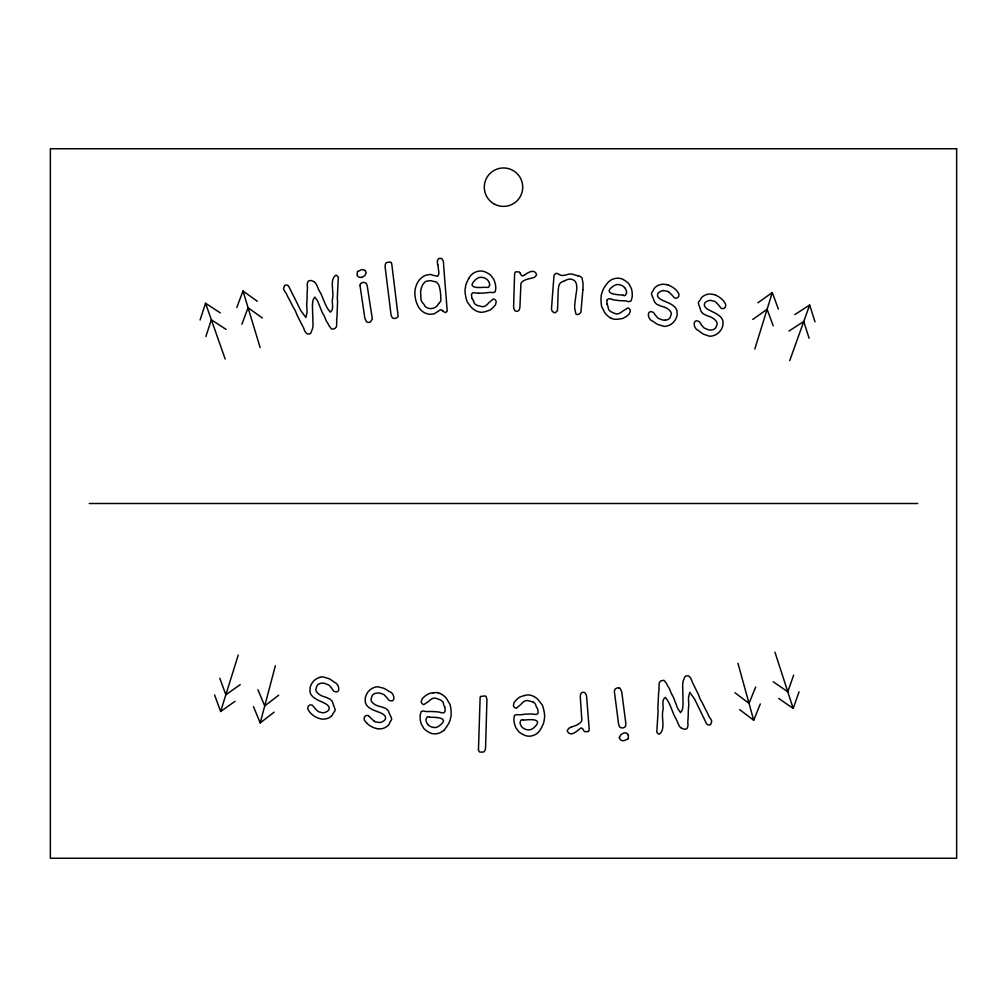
<?xml version="1.0" encoding="UTF-8"?>
<svg xmlns="http://www.w3.org/2000/svg" width="1007" height="1007" viewBox="0 0 1007 1007"><rect width="100%" height="100%" fill="white"/><g stroke="black" fill="none" stroke-linecap="round" stroke-linejoin="round"><path stroke-width="1.5" d="M582.877 289.714L580.938 311.981A4.393 4.393 0 0 1 580.674 312.472A4.934 4.934 0 0 1 579.843 313.479A6.483 6.483 0 0 1 578.66 314.36L576.784 314.511A2.152 2.152 0 0 1 575.878 313.857L574.745 308.557A33.684 33.684 0 0 1 574.909 302.981L576.08 294.019A33.495 33.495 0 0 0 576.747 288.027A20.732 20.732 0 0 0 576.558 285.019A7.98 7.98 0 0 0 575.677 282.212A6.042 6.042 0 0 0 573.763 280.135L571.523 279.254A8.912 8.912 0 0 0 570.214 279.115A7.074 7.074 0 0 0 567.671 279.493A30.751 30.751 0 0 0 564.952 280.626L564.575 280.789M607.083 300.313L607.145 299.834A8.056 8.056 0 0 1 608.14 299.041A1.737 1.737 0 0 1 609.071 298.727L609.424 298.752A10.372 10.372 0 0 1 611.803 299.343M274.168 712.138L260.234 722.9L275.364 665.765M754.797 349.026L772.281 292.571L778.386 309.086M214.579 694.943L220.634 711.483L238.244 655.066M200.078 319.999L205.554 303.258L220.294 312.887M205.881 336.502L211.357 319.773L226.097 329.402M793.667 675.168L787.776 691.771L773.275 681.777M778.675 698.417L793.176 708.412L799.054 691.822M789.715 360.682L809.653 305.045L815.015 321.812M236.796 307.487L242.989 290.998L257.301 301.269M241.881 324.229L248.074 307.752L262.374 318.011M755.64 687.064L749.032 703.389L734.984 692.766M739.654 709.633L753.702 720.257L760.298 703.931M357.775 271.5L361.324 269.788A4.62 4.62 0 0 1 364.672 270.317M627.764 739L624.164 740.623A4.62 4.62 0 0 1 620.828 740.019A3.713 3.713 0 0 1 619.368 737.439M439.153 303.069L440.135 302.024A3.864 3.864 0 0 0 440.852 300.325L440.651 294.409A37.41 37.41 0 0 0 440.562 293.478L440.323 291.476A32.74 32.74 0 0 0 439.606 287.75A17.119 17.119 0 0 0 438.385 284.289L436.547 282.174A4.569 4.569 0 0 0 435.641 281.822A14.35 14.35 0 0 1 434.747 281.582A6.42 6.42 0 0 0 433.992 281.507A2.304 2.304 0 0 1 433.249 281.331L432.494 281.129A14.815 14.815 0 0 1 431.927 280.978A6.269 6.269 0 0 0 430.983 280.764A3.499 3.499 0 0 0 429.863 280.676L426.666 281.142A5.916 5.916 0 0 0 424.715 282.275L424.299 282.677A11.203 11.203 0 0 0 422.562 285.069L421.807 286.756A21.94 21.94 0 0 0 420.624 291.652L420.964 299.419A9.126 9.126 0 0 0 421.341 300.602L421.492 300.955A8.333 8.333 0 0 0 422.55 302.767A5.513 5.513 0 0 0 423.217 303.548A7.389 7.389 0 0 1 423.897 304.315L424.325 304.957A8.887 8.887 0 0 1 424.954 306.266C428.604 310.131 435.83 309.036 438.196 304.303A9.101 9.101 0 0 1 438.775 303.51L439.014 303.245M444.427 729.735L444.779 729.345A12.399 12.399 0 0 0 445.333 728.627A14.274 14.274 0 0 0 446 727.646A5.173 5.173 0 0 1 446.667 726.79L448.858 723.177A31.343 31.343 0 0 0 449.852 720.949L451.048 716.254A35.333 35.333 0 0 0 450.28 705.466A4.204 4.204 0 0 0 449.89 704.183A10.435 10.435 0 0 0 449.185 703.075L448.518 701.955A19.561 19.561 0 0 1 447.662 700.444L446.139 698.09A16.678 16.678 0 0 0 443.546 695.598A17.56 17.56 0 0 0 440.109 693.483M444.288 729.911C440.714 733.549 434.583 735.085 429.913 732.832A25.603 25.603 0 0 1 423.96 728.653L421.43 724.297A2.694 2.694 0 0 1 421.153 723.643A25.087 25.087 0 0 1 420.259 719.363A21.802 21.802 0 0 1 420.209 715.071L421.153 711.597L423.519 710.917A3.625 3.625 0 0 1 424.224 711.156A6.344 6.344 0 0 0 425.684 711.483A31.783 31.783 0 0 0 429.876 711.534A31.418 31.418 0 0 1 434.067 711.609L437.932 711.924A10.46 10.46 0 0 1 440.336 712.402A10.46 10.46 0 0 0 442.74 712.88L443.093 712.88A1.737 1.737 0 0 0 444.024 712.528A8.132 8.132 0 0 0 444.968 711.685L445.006 711.194A11.92 11.92 0 0 0 444.817 707.065M330.988 716.443L331.618 715.864A6.394 6.394 0 0 0 332.977 713.762A6.508 6.508 0 0 1 333.267 713.145A2.341 2.341 0 0 1 333.695 712.604A8.547 8.547 0 0 1 334.538 711.458L335.054 710.514A4.569 4.569 0 0 0 335.218 709.834L333.883 705.957A6.734 6.734 0 0 1 333.455 704.887L333.116 703.817A31.431 31.431 0 0 0 332.272 701.426L330.46 699.487A6.168 6.168 0 0 0 329.503 698.921L326.935 697.687A12.915 12.915 0 0 0 326.218 697.398L322.643 696.227A18.541 18.541 0 0 1 319.143 694.301L318.376 693.697A9.478 9.478 0 0 1 316.513 691.62L316.11 690.84A4.141 4.141 0 0 1 315.808 689.178L317.192 685.402A5.841 5.841 0 0 1 319.269 683.778A7.263 7.263 0 0 1 321.9 683.174A11.127 11.127 0 0 1 324.77 683.401L329.05 685.15L331.895 688.41A5.929 5.929 0 0 0 332.348 689.229L332.713 689.808A7.062 7.062 0 0 0 333.909 691.243C340.882 694.704 339.762 683.791 334.324 682.293A33.986 33.986 0 0 0 328.999 678.68L323.335 676.956A10.737 10.737 0 0 0 320.138 677.283M278.649 695.22L264.715 705.983L257.943 689.732M525.377 274.521L525.503 274.42A13.519 13.519 0 0 1 526.9 273.476A15.986 15.986 0 0 1 529.795 271.966A8.144 8.144 0 0 1 533.131 271.374A2.694 2.694 0 0 1 534.062 271.563L535.221 272.343A5.287 5.287 0 0 1 535.951 273.249L536.391 274.194A3.034 3.034 0 0 1 536.517 275.15L534.717 277.126A13.897 13.897 0 0 1 532.288 277.97L528.725 278.838A19.813 19.813 0 0 0 524.911 280.11L523.627 280.789A9.05 9.05 0 0 0 521.853 282.224A4.506 4.506 0 0 0 520.909 283.71L519.964 306.254A10.876 10.876 0 0 1 519.725 308.167A7.301 7.301 0 0 1 519.272 309.59A3.147 3.147 0 0 1 518.265 310.861A2.203 2.203 0 0 1 517.724 311.15L517.069 311.289A3.562 3.562 0 0 1 516.301 311.289L515.534 311.075A2.001 2.001 0 0 1 514.942 310.634L514.778 310.433A5.173 5.173 0 0 1 514.136 309.237L513.948 308.671A9.113 9.113 0 0 1 513.62 305.977L514.564 274.785A8.346 8.346 0 0 1 514.942 272.771A2.417 2.417 0 0 1 515.748 271.777L519.297 271.978A4.078 4.078 0 0 1 520.178 273.111L520.229 273.224M525.125 274.71L522.583 276.031L520.783 274.684A6.759 6.759 0 0 1 520.481 273.942L520.267 273.338M757.919 302.742L772.281 292.571M752.733 319.458L767.107 309.287L773.2 325.802M240.245 684.622L225.845 694.78L219.79 678.24M220.634 711.483L235.021 701.338M794.85 314.587L809.653 305.045M788.947 331.064L803.75 321.523L809.112 338.289M571.17 727.167L574.619 725.921A19.737 19.737 0 0 0 578.27 724.234L579.466 723.416A9.076 9.076 0 0 0 581.077 721.792A4.519 4.519 0 0 0 581.845 720.219L580.334 697.7A10.699 10.699 0 0 1 580.359 695.774A7.351 7.351 0 0 1 580.661 694.301A3.134 3.134 0 0 1 581.517 692.942A2.19 2.19 0 0 1 582.033 692.589L582.65 692.375A3.512 3.512 0 0 1 583.418 692.3L584.198 692.426A2.014 2.014 0 0 1 584.853 692.803L585.029 692.98A5.186 5.186 0 0 1 585.797 694.113L586.049 694.641A9.101 9.101 0 0 1 586.678 697.285L589.133 728.388A8.295 8.295 0 0 1 588.982 730.44A2.392 2.392 0 0 1 588.289 731.523L584.74 731.699A4.053 4.053 0 0 1 583.733 730.679L583.343 729.874A7.666 7.666 0 0 0 582.965 729.169L581.807 728.149A1.712 1.712 0 0 0 581.026 728.036L578.308 729.949A12.613 12.613 0 0 1 577.024 731.032A15.898 15.898 0 0 1 574.305 732.857A8.157 8.157 0 0 1 571.057 733.813A2.694 2.694 0 0 1 570.1 733.725L568.879 733.083A5.262 5.262 0 0 1 568.049 732.253L567.507 731.372A3.034 3.034 0 0 1 567.268 730.427L568.854 728.275A12.953 12.953 0 0 1 569.962 727.671A15.017 15.017 0 0 1 571.17 727.167M524.332 695.497L519.826 697.045A22.305 22.305 0 0 0 515.911 700.369A14.526 14.526 0 0 0 514.061 702.697L513.406 705.592A3.26 3.26 0 0 0 513.922 706.776L515.143 707.896A2.883 2.883 0 0 0 516.327 708.236L520.871 704.422A19.435 19.435 0 0 1 522.583 702.584A9.05 9.05 0 0 1 524.571 701.149A5.312 5.312 0 0 1 526.951 700.545L527.53 700.582A10.297 10.297 0 0 1 528.335 700.734L532.036 701.703A15.52 15.52 0 0 1 532.904 701.992L533.144 702.08M361.765 277.542L364.874 275.54L366.17 272.859A3.701 3.701 0 0 0 364.635 270.392M663.223 290.532L667.666 291.338A7.741 7.741 0 0 1 668.95 292.181M433.136 692.829L430.996 693.106A11.001 11.001 0 0 0 430.291 693.231L428.806 693.735A21.449 21.449 0 0 0 424.249 696.768A14.362 14.362 0 0 0 422.147 698.883L421.19 701.69A3.26 3.26 0 0 0 421.581 702.924L422.676 704.157A2.883 2.883 0 0 0 423.809 704.636L428.743 701.325A19.637 19.637 0 0 1 430.631 699.676A9.201 9.201 0 0 1 432.758 698.468A5.325 5.325 0 0 1 435.2 698.128L435.767 698.229A10.46 10.46 0 0 1 436.547 698.468L439.933 699.739A18 18 0 0 1 440.965 700.205L442.702 701.703A6.848 6.848 0 0 1 443.37 703.226L443.533 703.943A3.6 3.6 0 0 0 443.709 704.648A2.379 2.379 0 0 1 443.886 705.303L444.074 705.781A22.897 22.897 0 0 1 444.628 707.103M478.514 293.213L482.378 293.138A31.645 31.645 0 0 0 486.557 292.76A31.972 31.972 0 0 1 490.736 292.395A6.332 6.332 0 0 1 492.209 292.546A3.978 3.978 0 0 0 492.838 292.697L495.23 291.791L495.796 288.241A21.713 21.713 0 0 0 495.306 283.961A25.062 25.062 0 0 0 493.959 279.808A2.769 2.769 0 0 0 493.619 279.191L490.636 275.138A22.569 22.569 0 0 0 488.068 273.413A28.12 28.12 0 0 0 484.304 271.588C479.143 269.775 472.824 272.205 469.816 276.698A13.091 13.091 0 0 0 468.847 278.423M89.283 503.5L917.717 503.5M436.811 717.563C439.354 717.55 445.849 719.124 442.715 722.623A15.709 15.709 0 0 1 440.94 724.461A20.379 20.379 0 0 1 438.007 726.639L436.459 727.318A9.29 9.29 0 0 1 433.954 727.482M429.448 717.148L428.592 716.795A2.555 2.555 0 0 0 428.038 716.745L427.585 716.82A1.674 1.674 0 0 0 426.993 717.122L425.961 719.313A7.024 7.024 0 0 0 426.452 722.145A8.018 8.018 0 0 0 428.214 724.839M523.275 720.068L522.381 719.816A2.593 2.593 0 0 0 521.84 719.829L521.601 719.879A1.687 1.687 0 0 0 520.833 720.307L520.04 722.598A7.049 7.049 0 0 0 520.833 725.367A8.056 8.056 0 0 0 522.872 727.847A9.139 9.139 0 0 0 528.864 729.861A9.252 9.252 0 0 0 531.344 729.42L533.068 728.376A20.983 20.983 0 0 0 535.221 726.387A16.276 16.276 0 0 0 537.071 724.096C539.79 720.269 533.181 719.413 530.639 719.69A35.27 35.27 0 0 0 526.183 719.879L523.388 720.131M622.817 295.101L620.022 294.887A35.799 35.799 0 0 1 615.592 294.371C613.049 294.271 606.642 292.332 609.952 289.022A16.376 16.376 0 0 1 612.13 287.045A20.946 20.946 0 0 1 614.572 285.409L616.448 284.654A9.113 9.113 0 0 1 618.953 284.616A9.126 9.126 0 0 1 624.567 287.549M377.713 728.778L374.969 728.111A21.713 21.713 0 0 1 370.186 725.846A23.715 23.715 0 0 1 366.85 723.303M429.611 717.236L432.355 717.286A35.283 35.283 0 0 1 436.811 717.563M437.781 692.74L440.109 693.496M622.981 295.189L623.761 295.555A2.593 2.593 0 0 0 624.302 295.643L624.541 295.63A1.687 1.687 0 0 0 625.372 295.328L626.518 293.188A7.074 7.074 0 0 0 626.178 290.331A8.043 8.043 0 0 0 624.554 287.549M666.219 284.503L668.497 285.182M577.892 275.742L576.721 275.465A9.176 9.176 0 0 1 575.45 275.087L572.089 274.131A6.18 6.18 0 0 0 571.384 274.03A8.484 8.484 0 0 0 569.207 274.131A21.499 21.499 0 0 0 566.903 274.697A28.964 28.964 0 0 1 564.31 275.276A10.045 10.045 0 0 1 561.768 275.389A4.406 4.406 0 0 1 560.169 274.999A19.322 19.322 0 0 1 558.809 274.231L558.079 273.866A19.007 19.007 0 0 0 557.702 273.69A3.399 3.399 0 0 0 556.569 273.413A1.938 1.938 0 0 0 555.675 273.552L554.353 274.71A2.606 2.606 0 0 0 553.963 275.88L551.484 308.847A6.256 6.256 0 0 0 552.113 310.962L553.737 312.522M619.229 688.045L618.436 687.894A4.557 4.557 0 0 0 617.53 687.932A3.738 3.738 0 0 0 616.032 688.473L615.755 688.65A4.909 4.909 0 0 0 614.987 689.367L614.32 691.129L618.449 722.988A19.02 19.02 0 0 0 618.776 724.763A5.815 5.815 0 0 0 619.456 726.488A3.185 3.185 0 0 0 620.715 727.671L622.414 727.948A7.565 7.565 0 0 0 623.736 727.709L625.536 726.475L625.825 723.404L621.709 691.62L620.211 688.612A2.719 2.719 0 0 0 619.229 688.045M713.56 294.447L715.801 295.252M533.244 702.131L534.793 703.289A6.835 6.835 0 0 1 535.623 704.736L535.862 705.429A2.329 2.329 0 0 0 536.114 706.108A2.366 2.366 0 0 1 536.366 706.75L536.593 707.204A21.802 21.802 0 0 1 537.373 708.613A5.74 5.74 0 0 1 537.776 709.683A15.457 15.457 0 0 1 538.078 712.478L538.116 712.969A8.094 8.094 0 0 1 537.26 713.913A1.737 1.737 0 0 1 536.391 714.366L536.039 714.404A10.41 10.41 0 0 1 533.584 714.19A10.41 10.41 0 0 0 531.142 713.976L527.278 714.064A31.658 31.658 0 0 0 523.099 714.441A31.607 31.607 0 0 1 518.92 714.819A6.508 6.508 0 0 1 517.447 714.68A3.663 3.663 0 0 0 516.717 714.517L514.426 715.448L513.872 718.998A21.701 21.701 0 0 0 514.388 723.265A25.15 25.15 0 0 0 515.735 727.419A2.782 2.782 0 0 0 516.075 728.036L519.071 732.089A25.527 25.527 0 0 0 525.427 735.576C530.551 737.476 536.907 734.934 539.89 730.465A12.801 12.801 0 0 0 540.847 728.728A5.274 5.274 0 0 1 541.439 727.809L543.226 723.983A31.532 31.532 0 0 0 543.969 721.667L544.661 716.858A35.383 35.383 0 0 0 542.735 706.222A4.192 4.192 0 0 0 542.207 704.988A10.083 10.083 0 0 0 541.388 703.956L540.495 702.785A18.353 18.353 0 0 1 539.588 701.514L537.814 699.336A17.106 17.106 0 0 0 531.331 695.422L528.562 694.893A21.55 21.55 0 0 0 524.345 695.547M611.06 318.237L613.716 319.194A21.651 21.651 0 0 0 617.971 319.219L622.678 318.451A18.843 18.843 0 0 0 624.025 317.784A24.168 24.168 0 0 0 627.097 315.82A14.488 14.488 0 0 0 629.274 313.794L630.369 311.025A3.26 3.26 0 0 0 630.055 309.778L629.023 308.482A2.883 2.883 0 0 0 627.915 307.953L622.817 311.012A19.397 19.397 0 0 1 620.841 312.548A9.113 9.113 0 0 1 618.65 313.643A5.312 5.312 0 0 1 616.208 313.869L615.642 313.743A10.561 10.561 0 0 1 614.862 313.454L611.564 312.019A18.969 18.969 0 0 1 610.557 311.503L608.895 309.917A6.822 6.822 0 0 1 608.304 308.343A2.228 2.228 0 0 1 608.178 307.626A3.424 3.424 0 0 0 608.039 306.921A2.404 2.404 0 0 1 607.888 306.254L607.737 305.763A21.839 21.839 0 0 1 607.196 304.252M368.449 715.675L371.407 718.633A21.034 21.034 0 0 0 374.252 721.138M313.894 281.633L314.36 281.947A9.088 9.088 0 0 1 315.997 283.81A10.171 10.171 0 0 1 316.777 285.384A22.595 22.595 0 0 1 317.658 287.322A37.763 37.763 0 0 0 317.973 288.078L318.577 289.424A37.674 37.674 0 0 0 319.974 292.043A39.298 39.298 0 0 1 321.371 294.673L324.984 303.321A72.907 72.907 0 0 0 327.325 308.18L330.246 312.183L331.542 310.722A2.757 2.757 0 0 0 332.159 309.615A7.074 7.074 0 0 0 332.562 307.173A39.16 39.16 0 0 0 332.486 304.555L332.323 301.962A8.094 8.094 0 0 1 332.335 299.784C334.513 292.357 329.125 280.072 335.696 275.289A1.775 1.775 0 0 1 336.414 275.389L337.32 275.968A3.952 3.952 0 0 1 338.302 277.479L337.269 298.5A6.155 6.155 0 0 0 337.383 299.192L337.546 300.527A49.821 49.821 0 0 1 337.559 301.672L337.018 316.198A8.547 8.547 0 0 1 336.842 318.023A8.182 8.182 0 0 0 336.665 319.848A57.777 57.777 0 0 0 336.69 322.089L336.64 325.475A7.704 7.704 0 0 1 336.149 327.212L334.802 328.622L332.121 329.138A2.052 2.052 0 0 1 331.517 328.886L329.415 326.281A20.039 20.039 0 0 1 328.735 325.097A11.505 11.505 0 0 0 327.388 322.655A11.681 11.681 0 0 1 326.444 321.157A19.523 19.523 0 0 1 325.664 319.446L323.977 315.355A5.274 5.274 0 0 0 323.537 314.725A5.438 5.438 0 0 1 323.272 314.36A8.471 8.471 0 0 1 323.02 313.957A24.546 24.546 0 0 1 321.095 309.69L318.451 303.094A5.224 5.224 0 0 0 318.149 302.125L316.941 299.935A9.076 9.076 0 0 1 316.173 298.966L314.826 297.09L313.769 298.601A8.182 8.182 0 0 0 312.812 301.37A34.893 34.893 0 0 0 312.434 306.241L313.001 323.625A33.03 33.03 0 0 1 312.762 327.98L310.811 333.166A3.235 3.235 0 0 1 309.539 333.934L307.085 333.858L305.234 331.844A21.613 21.613 0 0 1 303.875 328.697A19.158 19.158 0 0 0 303.397 327.502L302.553 325.827A88.981 88.981 0 0 1 301.345 323.587L297.782 316.588A10.485 10.485 0 0 1 297.015 315.002L295.617 311.49A10.133 10.133 0 0 0 294.724 309.703A60.584 60.584 0 0 1 291.602 304.013A106.868 106.868 0 0 0 288.518 298.122A21.965 21.965 0 0 1 287.222 295.529A22.532 22.532 0 0 0 285.912 292.936A22.884 22.884 0 0 0 285.233 292.005A8.66 8.66 0 0 1 284.415 290.809L283.886 289.739A4.041 4.041 0 0 1 283.533 288.732L284.641 285.321L286.731 285.044A9.554 9.554 0 0 1 287.499 285.321L288.367 285.837A48.412 48.412 0 0 1 289.563 288.015L300.917 310.748L305.876 317.507L306.984 312.711A22.267 22.267 0 0 0 306.971 309.287L306.745 306.229A20.505 20.505 0 0 1 306.808 303.195A91.234 91.234 0 0 0 307.097 296.134A88.553 88.553 0 0 1 307.399 289.059A13.494 13.494 0 0 0 307.336 286.34A12.789 12.789 0 0 1 307.336 283.433L308.268 281.066L310.408 280.45A11.392 11.392 0 0 1 312.208 280.953A22.96 22.96 0 0 1 313.618 281.494M681.273 728.061L680.82 727.746A9 9 0 0 1 679.209 725.871A10.083 10.083 0 0 1 678.441 724.272A22.985 22.985 0 0 1 677.585 722.334A36.164 36.164 0 0 0 677.17 721.302L676.691 720.219A37.146 37.146 0 0 0 675.332 717.576A40.079 40.079 0 0 1 673.96 714.932L670.461 706.247A72.731 72.731 0 0 0 668.182 701.35L665.312 697.322L664.003 698.745A2.769 2.769 0 0 0 663.374 699.852A6.973 6.973 0 0 0 662.933 702.294A38.153 38.153 0 0 0 662.971 704.913L663.109 707.506A8.081 8.081 0 0 1 663.072 709.683C660.806 717.085 666.03 729.433 659.396 734.128A1.787 1.787 0 0 1 658.679 734.027L657.785 733.436A3.94 3.94 0 0 1 656.816 731.913L658.112 710.904A5.979 5.979 0 0 0 658.012 710.212L657.861 709.192A41.174 41.174 0 0 1 657.861 708.135L658.591 693.206A8.396 8.396 0 0 1 658.792 691.381A8.144 8.144 0 0 0 658.993 689.556A59.753 59.753 0 0 0 659.006 687.315L659.094 683.942A7.766 7.766 0 0 1 659.61 682.217L660.97 680.808L663.651 680.342A2.052 2.052 0 0 1 664.255 680.594L666.332 683.224A19.964 19.964 0 0 1 666.986 684.408A11.492 11.492 0 0 0 668.308 686.875A11.719 11.719 0 0 1 669.227 688.373A19.687 19.687 0 0 1 669.982 690.11L671.631 694.213M623.27 279.48C618.487 276.9 611.916 278.297 608.241 282.199A11.908 11.908 0 0 0 607.649 282.879A14.136 14.136 0 0 0 606.944 283.823A5.199 5.199 0 0 1 606.227 284.654L603.848 288.14A31.116 31.116 0 0 0 602.752 290.318L601.305 294.95A35.396 35.396 0 0 0 601.519 305.75A4.28 4.28 0 0 0 601.834 307.059A10.36 10.36 0 0 0 602.488 308.205L603.18 309.514A19.561 19.561 0 0 1 603.873 310.911A9.592 9.592 0 0 0 604.376 311.943L605.283 313.341A17.106 17.106 0 0 0 611.073 318.225M442.375 310.521L442.325 310.483A7.741 7.741 0 0 0 441.695 310.08A1.712 1.712 0 0 0 440.273 309.904L435.641 312.95A12.185 12.185 0 0 1 433.879 313.92L429.322 314.335L424.992 313.051A16.188 16.188 0 0 1 419.692 308.62A19.485 19.485 0 0 1 417.792 305.625L416.369 302.188A32.828 32.828 0 0 1 414.909 294.774A21.097 21.097 0 0 1 415.161 289.613A23.639 23.639 0 0 1 415.753 286.982L416.319 285.296A19.649 19.649 0 0 1 418.245 281.494A17.069 17.069 0 0 1 422.953 276.736A12.65 12.65 0 0 1 426.037 275.213L429.561 274.508A4.846 4.846 0 0 1 431.197 274.659A15.344 15.344 0 0 1 432.947 275.263L437.642 276.27L438.687 274.294A5.45 5.45 0 0 0 438.851 272.67A38.19 38.19 0 0 0 438.536 270.065A38.014 38.014 0 0 1 438.246 267.459A15.684 15.684 0 0 0 437.806 264.854M366.85 723.303L364.534 720.395A3.764 3.764 0 0 1 364.219 718.771A15.609 15.609 0 0 1 364.37 717.122L365.579 715.851A3.94 3.94 0 0 1 367.341 715.461L367.958 715.511A2.052 2.052 0 0 1 368.449 715.687M391.232 262.777L390.477 262.16A2.115 2.115 0 0 0 389.923 262.009L386.512 262.6A2.215 2.215 0 0 0 385.908 263.242A4.997 4.997 0 0 0 385.266 264.929L385.178 265.558A10.485 10.485 0 0 0 385.266 268.152L391.094 315.279L392.428 317.897A3.424 3.424 0 0 0 393.322 318.3L394.706 318.439A5.828 5.828 0 0 0 395.827 318.275L397.652 317.155A2.316 2.316 0 0 0 398.117 316.16L391.748 263.746A2.983 2.983 0 0 0 391.232 262.777M700.469 323.373L700.268 323.033A7.087 7.087 0 0 0 699.122 321.56C692.25 317.91 693.055 328.848 698.443 330.51A34.1 34.1 0 0 0 703.666 334.261L709.28 336.149A10.775 10.775 0 0 0 712.478 335.923A13.859 13.859 0 0 0 722.963 325.097L722.988 321.371A8.937 8.937 0 0 0 721.415 317.948A13.28 13.28 0 0 0 718.557 315.241A33.168 33.168 0 0 0 714.945 312.976L711.018 311.025A31.481 31.481 0 0 1 707.619 309.212A11.354 11.354 0 0 1 705.127 306.984L704.673 306.292A3.122 3.122 0 0 1 704.359 305.159L704.472 303.875A2.92 2.92 0 0 1 705.076 302.679L705.706 302.1A9.806 9.806 0 0 1 710.262 300.338L714.655 301.357A7.716 7.716 0 0 1 715.901 302.264A21.147 21.147 0 0 1 718.495 305.02L721.163 308.243A2.115 2.115 0 0 0 721.641 308.457L722.258 308.557A3.978 3.978 0 0 0 724.31 308.205L725.355 307.173A14.891 14.891 0 0 0 725.657 305.536A3.751 3.751 0 0 0 725.493 303.887L723.454 300.791A23.853 23.853 0 0 0 720.785 298.286A21.864 21.864 0 0 0 715.801 295.252M253.462 706.65L260.234 722.9M205.554 303.258L225.153 359.021M774.962 652.184L793.176 708.412M242.989 290.998L260.146 347.566M737.955 663.286L753.702 720.257M619.393 737.439L620.841 734.695L624 732.857A4.368 4.368 0 0 1 626.87 733.448M320.15 677.296A13.884 13.884 0 0 0 315.606 679.373A13.771 13.771 0 0 0 311.755 683.564A13.846 13.846 0 0 0 310.093 687.806L310.055 692.124A8.925 8.925 0 0 0 311.729 695.497A13.381 13.381 0 0 0 314.662 698.128A33.181 33.181 0 0 0 318.338 700.293L322.328 702.131A31.607 31.607 0 0 1 325.777 703.843A11.379 11.379 0 0 1 328.32 705.995L328.798 706.675A3.134 3.134 0 0 1 329.151 707.795L329.075 709.079A2.933 2.933 0 0 1 328.509 710.287L327.892 710.892A9.78 9.78 0 0 1 322.832 712.855L318.955 711.899A7.741 7.741 0 0 1 317.696 711.018A21.122 21.122 0 0 1 315.015 708.336L312.334 705.252A2.001 2.001 0 0 0 311.78 705.001L311.163 704.925A3.927 3.927 0 0 0 309.388 705.202L308.092 706.385A15.571 15.571 0 0 0 307.84 708.022A3.688 3.688 0 0 0 308.054 709.671L310.181 712.717A23.904 23.904 0 0 0 312.925 715.146A21.852 21.852 0 0 0 317.998 718.029L320.251 718.759A12.374 12.374 0 0 0 323.889 719.111A12.197 12.197 0 0 0 331.013 716.481M377.726 728.716A12.235 12.235 0 0 0 387.846 725.745L388.438 725.116A6.407 6.407 0 0 0 389.659 722.938A6.797 6.797 0 0 1 389.91 722.296A2.404 2.404 0 0 1 390.301 721.729A8.408 8.408 0 0 1 391.081 720.534L391.534 719.564A4.519 4.519 0 0 0 391.647 718.86L390.817 716.43A18.365 18.365 0 0 1 390.502 715.889L390.087 715.083A6.709 6.709 0 0 1 389.583 714.039L389.18 712.994A32.211 32.211 0 0 0 388.186 710.665L386.273 708.84A7.628 7.628 0 0 0 385.102 708.261L382.459 707.204A9.982 9.982 0 0 0 381.791 706.977L378.254 706.071A18.277 18.277 0 0 1 374.654 704.359L373.459 703.515A9.277 9.277 0 0 1 371.86 701.854L371.407 701.099A4.141 4.141 0 0 1 370.991 699.45L372.137 695.61A5.828 5.828 0 0 1 374.113 693.848A7.2 7.2 0 0 1 376.706 693.093A11.001 11.001 0 0 1 379.224 693.093A16.402 16.402 0 0 1 381.074 693.433L383.957 694.616L387.003 697.687A6.52 6.52 0 0 0 387.506 698.493L387.922 699.034A7.062 7.062 0 0 0 389.193 700.406C396.368 703.415 394.568 692.589 389.054 691.431A33.81 33.81 0 0 0 383.516 688.159L377.751 686.799A10.787 10.787 0 0 0 374.579 687.315A13.871 13.871 0 0 0 365.126 699.047L365.44 702.76A8.95 8.95 0 0 0 367.328 706.02A13.318 13.318 0 0 0 370.412 708.462A32.765 32.765 0 0 0 374.214 710.388L378.305 711.987A31.204 31.204 0 0 1 381.854 713.485A11.404 11.404 0 0 1 384.536 715.473L385.052 716.115A3.134 3.134 0 0 1 385.467 717.211L385.48 718.495A2.933 2.933 0 0 1 384.989 719.741L384.41 720.383A9.78 9.78 0 0 1 380.029 722.548L375.561 721.943A7.691 7.691 0 0 1 374.239 721.15M433.954 727.482A9.139 9.139 0 0 1 428.202 724.839M433.148 692.892A20.455 20.455 0 0 1 437.781 692.64M626.832 733.511A3.071 3.071 0 0 1 628.431 735.311M628.192 735.387A5.752 5.752 0 0 1 627.902 739.062M671.619 694.213A5.387 5.387 0 0 0 672.059 694.855A6.659 6.659 0 0 1 672.588 695.686A24.382 24.382 0 0 1 674.438 699.915L676.968 706.436A6.18 6.18 0 0 0 677.27 707.531L678.466 709.734A9.302 9.302 0 0 1 679.221 710.703L680.543 712.604L681.903 710.577A8.106 8.106 0 0 0 682.608 708.349A35.182 35.182 0 0 0 683.048 703.478L682.708 686.094A31.834 31.834 0 0 1 683.086 681.173L685.024 676.578A3.21 3.21 0 0 1 685.943 675.961L688.511 675.823L690.575 677.963A21.663 21.663 0 0 1 691.897 681.122L693.181 684.017A89.963 89.963 0 0 1 694.062 685.691L697.838 693.319A10.599 10.599 0 0 1 698.581 694.918L699.928 698.443A10.284 10.284 0 0 0 700.809 700.243A60.672 60.672 0 0 1 703.855 705.97A106.163 106.163 0 0 0 706.864 711.899A21.978 21.978 0 0 1 708.135 714.504A22.23 22.23 0 0 0 709.394 717.122L709.696 717.538A19.939 19.939 0 0 0 710.174 718.192A8.471 8.471 0 0 1 710.879 719.262L711.395 720.332A4.028 4.028 0 0 1 711.735 721.352L710.577 724.75L708.487 725.002A9.592 9.592 0 0 1 707.72 724.713L706.851 724.197A47.795 47.795 0 0 1 705.693 721.994L694.629 699.122L689.757 692.3L688.587 697.071A22.381 22.381 0 0 0 688.549 700.507L688.75 703.566A20.052 20.052 0 0 1 688.637 706.587A90.366 90.366 0 0 0 688.259 713.661A89.459 89.459 0 0 1 687.869 720.722A13.456 13.456 0 0 0 687.907 723.441A12.776 12.776 0 0 1 687.857 726.362L686.9 728.703L684.898 729.32A11.027 11.027 0 0 1 682.96 728.753A22.267 22.267 0 0 1 681.563 728.199M700.633 323.625A7.137 7.137 0 0 1 701.061 324.455L703.805 327.804L708.034 329.667A11.064 11.064 0 0 0 710.892 329.994A7.15 7.15 0 0 0 713.535 329.453A5.815 5.815 0 0 0 715.662 327.879L717.16 324.153A4.154 4.154 0 0 0 716.896 322.492L716.518 321.686A9.516 9.516 0 0 0 714.718 319.559L713.963 318.942A18.516 18.516 0 0 0 710.527 316.915L706.99 315.644A12.927 12.927 0 0 1 706.285 315.329L703.906 314.121A8.182 8.182 0 0 1 702.873 313.504L701.061 311.44A31.242 31.242 0 0 1 700.28 309.023L700.003 308.092A7.678 7.678 0 0 0 699.575 306.858L699.223 306.015A20.002 20.002 0 0 0 698.971 305.461L698.354 302.956A4.506 4.506 0 0 1 698.531 302.264L699.072 301.332A8.685 8.685 0 0 0 699.953 300.224A2.341 2.341 0 0 0 700.394 299.696A6.759 6.759 0 0 0 700.708 299.079A6.42 6.42 0 0 1 702.118 297.027L702.773 296.461A12.248 12.248 0 0 1 713.548 294.522M665.363 320.125A11.027 11.027 0 0 1 662.493 319.949L658.175 318.3L655.267 315.103A6.143 6.143 0 0 0 654.789 314.285L654.462 313.806A7.011 7.011 0 0 0 653.178 312.308C646.129 309.011 647.488 319.899 652.964 321.271A34.364 34.364 0 0 0 657.747 324.443L664.066 326.356A10.737 10.737 0 0 0 667.251 325.966A13.796 13.796 0 0 0 675.181 320.075A13.871 13.871 0 0 0 677.17 314.625L677.006 310.911A8.962 8.962 0 0 0 675.256 307.563A13.343 13.343 0 0 0 672.273 304.995A33.155 33.155 0 0 0 668.547 302.931L664.519 301.169A31.028 31.028 0 0 1 661.033 299.532A11.291 11.291 0 0 1 658.44 297.443L657.949 296.775A3.122 3.122 0 0 1 657.571 295.655L657.621 294.384A2.92 2.92 0 0 1 658.163 293.15L658.767 292.534A9.793 9.793 0 0 1 663.223 290.545M665.363 320.113A7.187 7.187 0 0 0 667.981 319.458A5.841 5.841 0 0 0 670.02 317.771L671.329 313.983A4.141 4.141 0 0 0 670.989 312.321L670.561 311.553A9.491 9.491 0 0 0 668.661 309.514L667.868 308.935A18.491 18.491 0 0 0 664.33 307.085L660.73 305.99A11.757 11.757 0 0 1 660.177 305.776L657.407 304.555A6.143 6.143 0 0 1 656.438 304.001L654.6 302.1A31.318 31.318 0 0 1 653.707 299.721L653.379 298.802A7.855 7.855 0 0 0 652.888 297.594L652.486 296.775A20.757 20.757 0 0 0 652.272 296.36L651.466 293.767A4.582 4.582 0 0 1 651.605 293.075L651.995 292.231A8.434 8.434 0 0 0 652.926 290.947A2.253 2.253 0 0 0 653.304 290.469A6.495 6.495 0 0 0 653.619 289.777A6.382 6.382 0 0 1 654.915 287.65L655.544 287.045A12.248 12.248 0 0 1 666.206 284.566M668.497 285.182A21.827 21.827 0 0 1 673.62 287.952A23.778 23.778 0 0 1 676.427 290.318L678.617 293.314A3.751 3.751 0 0 1 678.869 294.95A15.533 15.533 0 0 1 678.655 296.599L677.384 297.808A3.927 3.927 0 0 1 675.621 298.135L675.005 298.059A2.039 2.039 0 0 1 674.451 297.82L671.682 294.799A20.996 20.996 0 0 0 668.938 292.181M623.257 279.518A25.502 25.502 0 0 1 628.997 283.961L631.301 288.443A2.807 2.807 0 0 1 631.553 289.097A25.137 25.137 0 0 1 632.22 293.427A21.651 21.651 0 0 1 632.044 297.72L630.923 301.143L628.418 301.659A3.99 3.99 0 0 1 627.827 301.42A6.785 6.785 0 0 0 627.084 301.169A5.992 5.992 0 0 0 626.392 301.043A31.607 31.607 0 0 0 622.2 300.753A31.846 31.846 0 0 1 618.021 300.464L614.182 299.948A10.41 10.41 0 0 1 611.803 299.356M607.032 304.278A11.908 11.908 0 0 1 607.145 300.325M564.235 280.953A6.294 6.294 0 0 1 563.417 281.243L560.823 282.564A6.055 6.055 0 0 0 559.313 284.566A9 9 0 0 0 558.633 286.919A32.023 32.023 0 0 0 558.344 289.336A161.334 161.334 0 0 0 557.878 300.01A161.347 161.347 0 0 1 557.4 310.685L555.7 312.485A2.706 2.706 0 0 1 553.787 312.535M577.892 275.742A8.534 8.534 0 0 0 579.894 276.195L582.021 277.831L582.952 282.98A46.536 46.536 0 0 1 582.864 289.714M468.847 278.423A5.337 5.337 0 0 1 468.268 279.354L466.455 283.156A31.418 31.418 0 0 0 465.712 285.485L465.007 290.28A35.396 35.396 0 0 0 466.896 300.929A4.217 4.217 0 0 0 467.412 302.163A10.473 10.473 0 0 0 468.23 303.195L469.124 304.378A19.662 19.662 0 0 1 470.03 305.65A9.604 9.604 0 0 0 470.684 306.594L471.792 307.827A17.132 17.132 0 0 0 478.275 311.755L481.031 312.308A21.525 21.525 0 0 0 485.248 311.666L489.767 310.169A18.894 18.894 0 0 0 491.001 309.3A24.042 24.042 0 0 0 493.72 306.883A14.476 14.476 0 0 0 495.557 304.542L496.212 301.647A3.273 3.273 0 0 0 495.708 300.464A3.776 3.776 0 0 0 494.764 299.507L494.487 299.343A2.883 2.883 0 0 0 493.317 298.991L488.747 302.805A19.448 19.448 0 0 1 487.036 304.63A9.151 9.151 0 0 1 485.047 306.052A5.325 5.325 0 0 1 482.668 306.657L482.089 306.619A10.435 10.435 0 0 1 481.283 306.455L477.784 305.549A18.34 18.34 0 0 1 476.714 305.197L474.826 303.887A6.797 6.797 0 0 1 474.007 302.427A2.291 2.291 0 0 1 473.756 301.748A3.298 3.298 0 0 0 473.517 301.055M478.514 293.213A10.422 10.422 0 0 1 476.059 292.999A10.498 10.498 0 0 0 473.617 292.773L473.265 292.81A1.737 1.737 0 0 0 472.384 293.251A8.094 8.094 0 0 0 471.528 294.195L471.54 294.686A12.26 12.26 0 0 0 472.094 298.601M472.27 298.55A21.386 21.386 0 0 0 473.038 299.96L473.265 300.35A2.329 2.329 0 0 0 473.529 301.055M442.916 310.987A4.733 4.733 0 0 0 443.47 311.553L445.497 312.585L447.108 311.352A18.428 18.428 0 0 0 447.058 309.048L443.735 266.842A21.751 21.751 0 0 1 443.672 265.458A24.47 24.47 0 0 0 443.609 264.098L443.483 262.424A6.533 6.533 0 0 0 443.181 260.876L441.67 258.459L439.279 258.384A2.694 2.694 0 0 0 438.46 258.925L438.032 259.441A3.801 3.801 0 0 0 437.567 260.385L437.378 262.261A15.42 15.42 0 0 0 437.806 264.854M442.4 310.496A2.832 2.832 0 0 1 442.916 310.987M361.589 277.252A3.688 3.688 0 0 1 357.133 275.226M357.422 275.112A5.74 5.74 0 0 1 357.636 271.437M478.476 749.384L478.526 750.114A2.983 2.983 0 0 0 478.879 751.146L479.546 751.864A2.077 2.077 0 0 0 480.062 752.103L483.536 752.028A2.215 2.215 0 0 0 484.216 751.486A5.022 5.022 0 0 0 485.11 749.925L485.298 749.309A10.649 10.649 0 0 0 485.601 746.741L486.947 699.261L486.016 696.466A3.449 3.449 0 0 0 485.198 695.938L480.729 696.416A2.316 2.316 0 0 0 480.138 697.347L478.476 749.384M359.99 285.459L364.849 318.225L366.498 321.686A2.731 2.731 0 0 0 367.505 322.227L368.298 322.366A4.594 4.594 0 0 0 369.204 322.303A3.688 3.688 0 0 0 370.4 321.9L372.326 319.03L367.454 287.285A19.674 19.674 0 0 0 367.089 285.522A5.778 5.778 0 0 0 366.372 283.81A3.172 3.172 0 0 0 365.075 282.665L363.376 282.426A7.553 7.553 0 0 0 362.054 282.677L360.443 283.684L359.99 285.459M489.654 285.057L488.836 286.907A1.699 1.699 0 0 1 488.068 287.347L487.829 287.385A2.505 2.505 0 0 1 487.287 287.398L483.486 287.31A35.044 35.044 0 0 1 479.03 287.486C476.5 287.788 469.866 286.869 472.623 283.08A15.634 15.634 0 0 1 474.209 281.066A20.946 20.946 0 0 1 476.626 278.801L478.363 277.756A9.327 9.327 0 0 1 480.83 277.328A9.151 9.151 0 0 1 486.834 279.354A8.018 8.018 0 0 1 488.848 281.847A7.049 7.049 0 0 1 489.629 284.629L489.654 285.057M956.65 148.746L50.35 148.746L50.35 858.254L956.65 858.254L956.65 148.746M493.896 203.817A19.221 19.221 0 0 0 522.721 187.176A19.221 19.221 0 0 0 493.896 170.535A19.221 19.221 0 0 0 493.896 203.817"/></g></svg>
